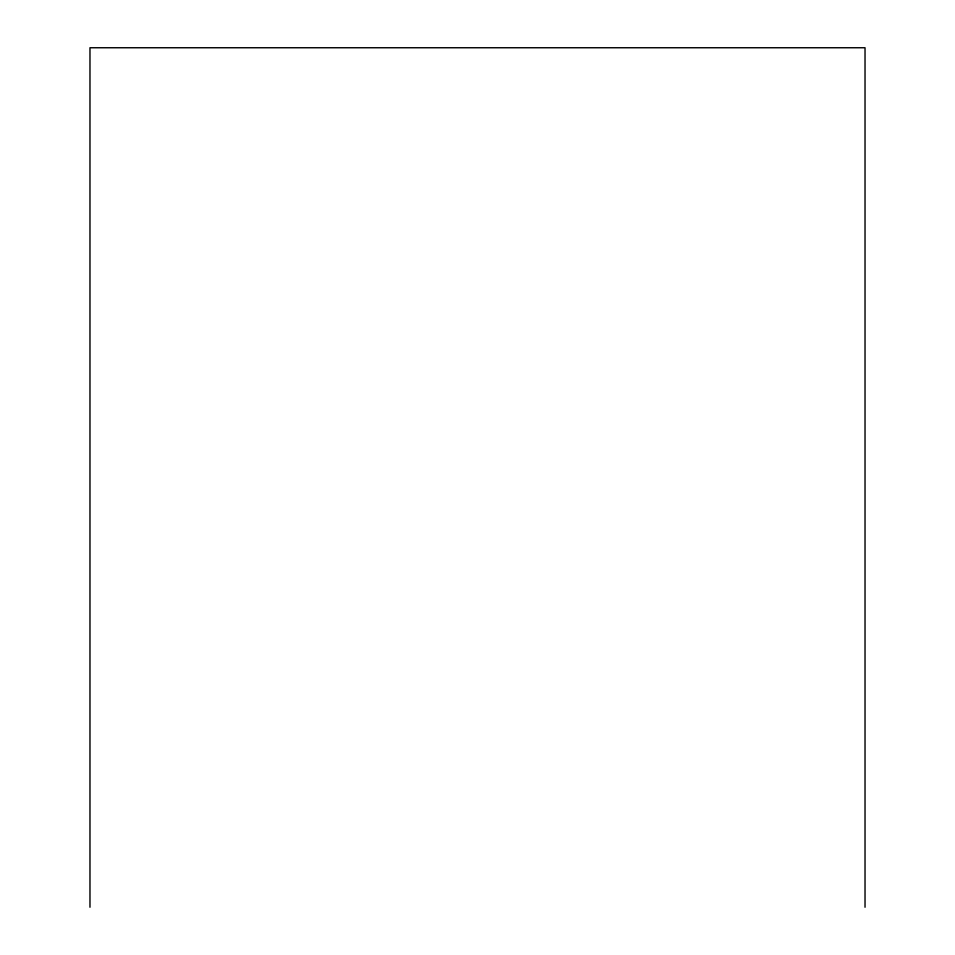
<?xml version="1.0" encoding="UTF-8"?>
<svg xmlns="http://www.w3.org/2000/svg" width="955" height="955" viewBox="0 0 955 955"><rect width="100%" height="100%" fill="white"/><g stroke="black" fill="none" stroke-linecap="round" stroke-linejoin="round"><path stroke-width="1.43" d="M865.027 907.25L865.027 47.75L89.973 47.75L89.973 907.25"/></g></svg>
